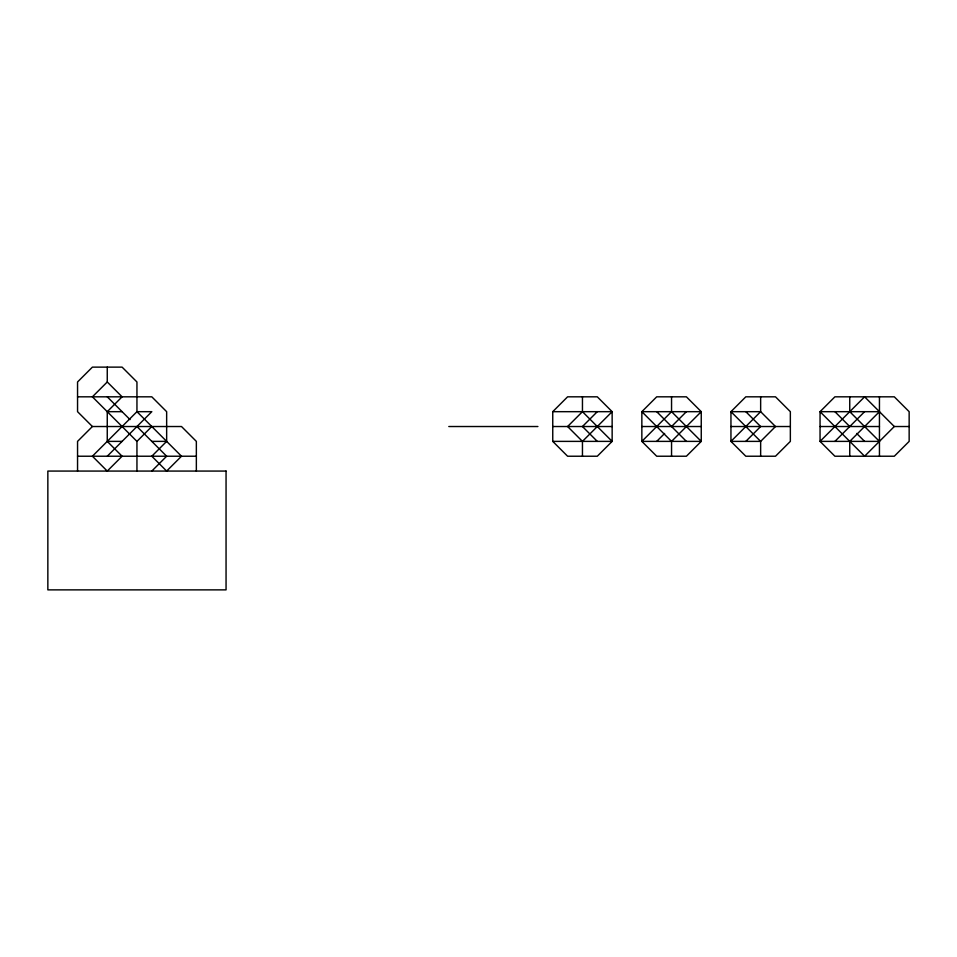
<?xml version="1.0" encoding="UTF-8"?>
<svg xmlns="http://www.w3.org/2000/svg" width="957" height="957" viewBox="0 0 957 957"><rect width="100%" height="100%" fill="white"/><g stroke="black" fill="none" stroke-linecap="round" stroke-linejoin="round"><path stroke-width="1.44" d="M107.256 367.129L107.256 381.975L92.398 396.82L136.947 441.38L136.947 471.071M196.352 471.071L196.352 441.38L181.495 426.523L92.398 426.523L77.553 441.38L77.553 471.071M92.398 426.523L77.553 411.677L77.553 381.975L92.398 367.129L122.101 367.129L136.947 381.975L136.947 411.677L92.398 456.226L107.256 471.071L122.101 456.226L107.256 441.38L107.256 411.677L122.101 396.82L107.256 381.975M107.256 456.226L151.804 411.677L136.947 411.677L181.495 456.226L166.65 471.071L151.804 456.226L166.65 441.38L166.65 411.677L151.804 396.82L77.553 396.82M136.947 441.38L151.804 426.523M151.804 471.071L166.65 456.226L136.947 426.523M552.751 411.677L567.597 396.82L597.3 396.82L612.145 411.677L612.145 441.38L597.3 456.226L567.597 456.226L552.751 441.38L552.751 411.677L612.145 411.677L582.454 441.38L582.454 456.226M582.454 396.82L582.454 411.677L567.597 426.523L582.454 441.38M597.3 411.677L582.454 426.523L597.3 441.38M671.551 411.677L641.848 441.38L656.705 456.226L686.396 456.226L701.254 441.38L701.254 411.677L686.396 396.82L656.705 396.82L641.848 411.677L641.848 441.38L701.254 441.38L671.551 411.677L671.551 396.82M656.705 441.38L664.625 433.449M671.551 426.523L686.396 411.677M671.551 441.38L701.254 411.677L641.848 411.677L671.551 441.38L671.551 456.226M745.802 441.38L760.648 426.523L745.802 411.677M834.899 441.38L864.602 411.677M909.15 426.523L894.305 426.523L864.602 456.226L820.053 411.677L834.899 396.82L894.305 396.82L909.15 411.677L909.15 441.38L894.305 456.226L834.899 456.226L820.053 441.38L820.053 411.677L879.447 411.677L849.744 441.38L849.744 456.226M107.256 411.677L122.101 411.677M448.797 426.523L537.906 426.523M552.751 426.523L612.145 426.523M641.848 426.523L701.254 426.523M730.945 426.523L790.35 426.523M820.053 426.523L879.447 426.523M107.256 441.38L122.101 441.38M151.804 441.38L166.65 441.38M552.751 441.38L612.145 441.38L582.454 411.677M77.553 456.226L196.352 456.226M894.305 426.523L864.602 396.82L820.053 441.38L879.447 441.38L849.744 411.677L849.744 396.82M834.899 411.677L849.744 426.523M856.682 433.449L864.602 441.38M656.705 411.677L686.396 441.38M107.256 396.82L130.02 419.597M879.447 396.82L879.447 456.226M760.648 396.82L760.648 411.677L730.945 441.38L745.802 456.226L775.505 456.226L790.35 441.38L790.35 411.677L775.505 396.82L745.802 396.82L730.945 411.677L730.945 441.38L760.648 441.38L775.505 426.523L760.648 411.677L730.945 411.677L760.648 441.38L760.648 456.226M226.055 471.071L47.85 471.071L47.85 589.871L226.055 589.871L226.055 471.071"/></g></svg>
